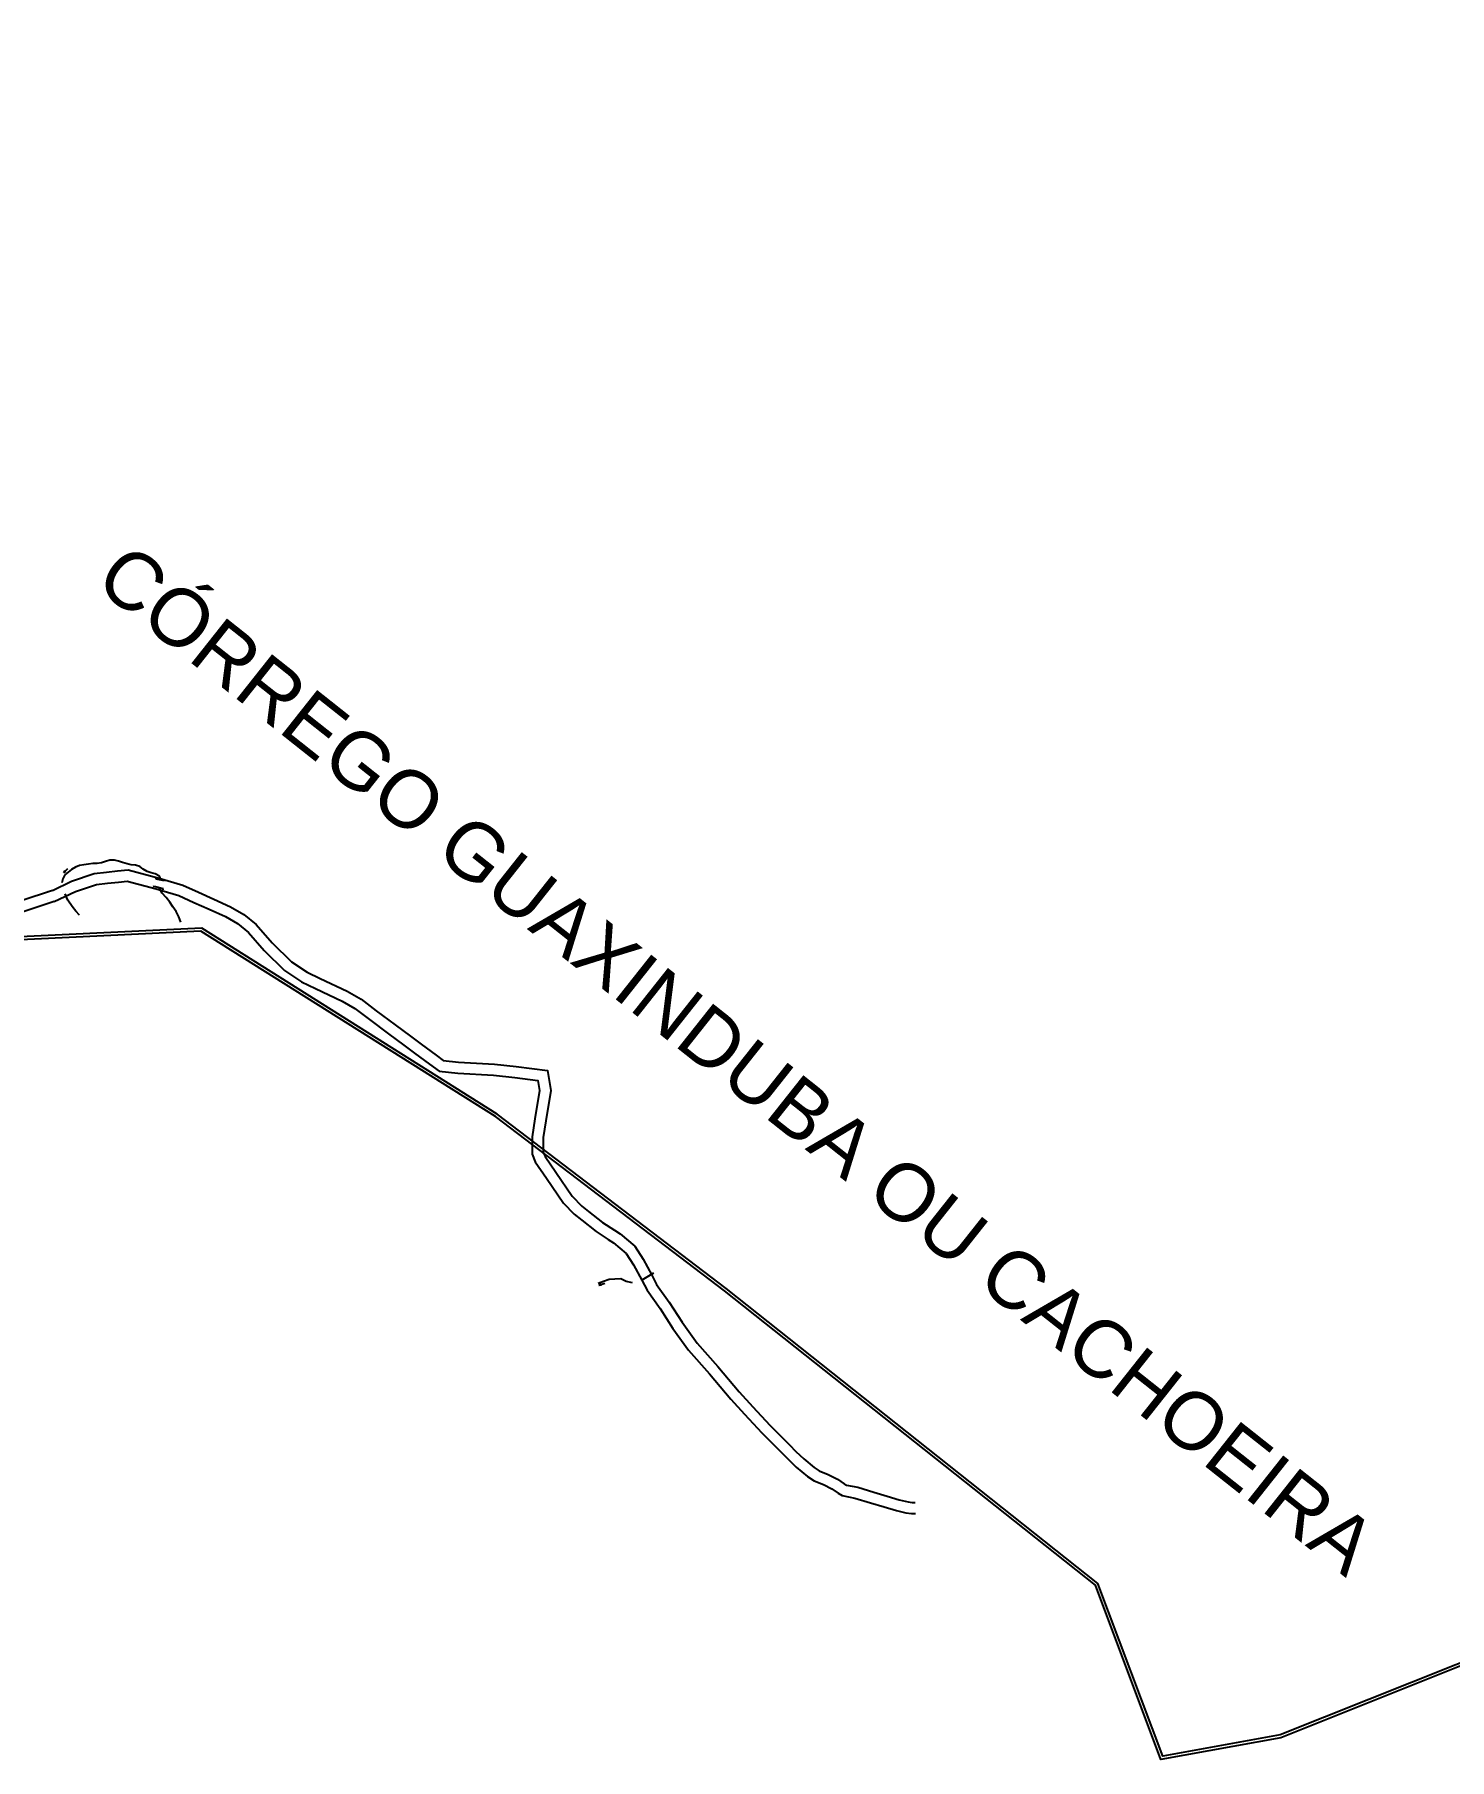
# Model space of a CAD drawing. Header units: millimetres. Extents: x 583 to 26013, y 350 to 21391.
# Drawn here: x 18082 to 19073, y 13616 to 14824 of the extents above; entities that cross this region are included whole.
import ezdxf

# ---------------------------------------------------------------- set-up
doc = ezdxf.new("R2010")
doc.units = ezdxf.units.MM
for name, color, linetype in [('105-QUADRAS_ESTRADAS', 80, 'Continuous'), ('115-PONTES_E_VIADUTO', 210, 'Continuous'), ('145-', 130, 'Continuous'), ('RIOS', 140, 'Continuous')]:
    doc.layers.add(name, color=color, linetype=linetype)
doc.styles.add('EU', font='arial.ttf', dxfattribs={"height": 10})

msp = doc.modelspace()

# ---------------------------------------------------------------- linework, layer by layer
at = {"color": 0, "linetype": 'Continuous'}
for points in [[(18094.56843, 14224.68644), (18107.85847, 14231.17022), (18123.74528, 14236.65284), (18132.39759, 14237.55084), (18140.12414, 14238.35276), (18147.55609, 14239.1241), (18169.3768, 14233.29635), (18185.79894, 14228.43168), (18196.84759, 14223.43836), (18207.54093, 14218.60561), (18219.26811, 14213.30563), (18228.69308, 14207.94686), (18237.27341, 14200.74012), (18248.56637, 14187.97559), (18262.12077, 14174.65566), (18272.98631, 14167.44342), (18282.21146, 14163.00158), (18301.11788, 14154.09801), (18310.74749, 14148.61354), (18321.42064, 14140.47449), (18334.68117, 14130.6102), (18345.40825, 14122.63051), (18352.93595, 14117.03078), (18363.34107, 14109.29059), (18368.3727, 14105.54765), (18379.1083, 14104.46224), (18404.1867, 14102.99391), (18419.5516, 14101.39793), (18441.32604, 14098.50094), (18443.75415, 14084.48858), (18440.27543, 14063.35485), (18438.48396, 14051.51076), (18438.45969, 14041.40793), (18439.68388, 14038.33496), (18447.1579, 14027.41847), (18458.68583, 14010.58086), (18465.38786, 14003.60409), (18470.22826, 13999.80055), (18480.0619, 13992.07336), (18488.28383, 13986.69631), (18492.32426, 13984.05391), (18502.51617, 13975.49606), (18508.40519, 13966.4235), (18514.51889, 13955.23536), (18517.84163, 13948.67383), (18526.76251, 13936.21773), (18535.70711, 13922.14806), (18546.31972, 13907.58522), (18560.81935, 13891.13928), (18575.80012, 13873.47297), (18585.3034, 13862.94327), (18597.19044, 13849.98774), (18610.91696, 13836.29638), (18615.52184, 13831.70329), (18620.93091, 13826.44399), (18628.16543, 13820.30543), (18631.82697, 13818.0443), (18638.15129, 13815.51717), (18644.66104, 13812.11564), (18649.37715, 13809.04507), (18650.82635, 13808.10152), (18658.77207, 13806.48679), (18670.03041, 13803.03432), (18679.42844, 13800.19423), (18687.93174, 13797.83321), (18694.02626, 13796.3415), (18696.86738, 13795.86534), (18698.98364, 13795.94172)], [(18095.83592, 14216.87653), (18110.80291, 14223.93494), (18125.4423, 14228.98708), (18133.2028, 14229.79251), (18140.92935, 14230.59443), (18146.93188, 14231.21742), (18167.2624, 14225.78766), (18183.07241, 14221.10433), (18193.63529, 14216.33054), (18204.32863, 14211.49779), (18215.72674, 14206.34653), (18224.22036, 14201.51729), (18231.81438, 14195.13898), (18242.90498, 14182.60317), (18257.18568, 14168.5695), (18269.1194, 14160.64823), (18278.85789, 14155.95923), (18297.52075, 14147.17036), (18306.43321, 14142.09433), (18316.72786, 14134.24392), (18330.02571, 14124.35188), (18340.75278, 14116.37219), (18348.28049, 14110.77246), (18358.68561, 14103.03226), (18365.44528, 14098.00385), (18378.48776, 14096.68521), (18403.55549, 14095.21751), (18418.63413, 14093.65126), (18434.61869, 14091.52459), (18435.8437, 14084.45521), (18432.57075, 14064.57159), (18430.68537, 14052.10663), (18430.6561, 14039.92049), (18432.75835, 14034.64339), (18440.72183, 14023.01199), (18452.61404, 14005.64232), (18460.1402, 13997.80764), (18465.40896, 13993.6675), (18475.50907, 13985.73091), (18484.01464, 13980.16837), (18487.66524, 13977.78092), (18496.60805, 13970.2719), (18501.70197, 13962.42425), (18507.61551, 13951.60241), (18511.15266, 13944.61749), (18520.29566, 13931.85124), (18529.25754, 13917.75439), (18540.22936, 13902.69862), (18554.9189, 13886.03728), (18569.92899, 13868.3364), (18579.53442, 13857.69352), (18591.55983, 13844.58718), (18605.4086, 13830.77388), (18610.04871, 13826.14566), (18615.68291, 13820.66747), (18623.56706, 13813.97768), (18628.30436, 13811.05223), (18634.88963, 13808.42083), (18640.71794, 13805.37537), (18645.12127, 13802.50844), (18647.81624, 13800.7538), (18656.84745, 13798.91848), (18667.7588, 13795.57242), (18677.25657, 13792.70218), (18685.96067, 13790.28541), (18692.45227, 13788.6965), (18696.35823, 13788.04189), (18699.26497, 13788.1468)]]:
    msp.add_lwpolyline(points, dxfattribs=at)
at = {"layer": '105-QUADRAS_ESTRADAS', "color": 0, "linetype": 'Continuous'}
for p, q in [((18095.83592, 14216.87653), (18050.703, 14202.06302)), ((18094.56843, 14224.68644), (18072.65913, 14217.47082)), ((18091.29231, 14224.79769), (18091.29231, 14224.79769)), ((18091.29231, 14217.42428), (18091.29231, 14217.42428))]:
    msp.add_line(p, q, dxfattribs=at)
at = {"layer": '115-PONTES_E_VIADUTO', "color": 0, "linetype": 'Continuous'}
for p, q in [((18107.91551, 14239.50241), (18105.51551, 14237.60241)), ((18110.71551, 14241.00241), (18107.91551, 14239.50241)), ((18113.61551, 14242.10241), (18110.71551, 14241.00241)), ((18116.61551, 14242.60241), (18113.61551, 14242.10241)), ((18119.81551, 14243.20241), (18116.61551, 14242.60241)), ((18122.81551, 14243.60241), (18119.81551, 14243.20241)), ((18125.91551, 14243.60241), (18122.81551, 14243.60241)), ((18128.81551, 14244.10241), (18125.91551, 14243.60241)), ((18131.81551, 14245.10241), (18128.81551, 14244.10241)), ((18134.81551, 14245.90241), (18131.81551, 14245.10241)), ((18137.91551, 14245.90241), (18134.81551, 14245.90241)), ((18140.91551, 14245.30241), (18137.91551, 14245.90241)), ((18143.71551, 14244.20241), (18140.91551, 14245.30241)), ((18146.91551, 14243.30241), (18143.71551, 14244.20241)), ((18149.81551, 14242.70241), (18146.91551, 14243.30241)), ((18152.81551, 14242.40241), (18149.81551, 14242.70241)), ((18155.81551, 14241.50241), (18152.81551, 14242.40241)), ((18158.21551, 14239.60241), (18155.81551, 14241.50241)), ((18160.81551, 14237.90241), (18158.21551, 14239.60241)), ((18101.91551, 14232.90241), (18101.11551, 14230.00241)), ((18103.31551, 14235.60241), (18101.91551, 14232.90241)), ((18105.51551, 14237.60241), (18103.31551, 14235.60241)), ((18163.71551, 14237.00241), (18160.81551, 14237.90241)), ((18166.61551, 14236.40241), (18163.71551, 14237.00241)), ((18165.71551, 14227.40241), (18165.01551, 14227.20241)), ((18172.01551, 14225.90241), (18165.71551, 14227.40241)), ((18169.61551, 14234.80241), (18166.61551, 14236.40241)), ((18167.11551, 14232.70241), (18166.91551, 14233.50241)), ((18173.01551, 14231.40241), (18167.11551, 14232.70241)), ((18170.71551, 14232.00241), (18169.61551, 14234.80241)), ((18173.61551, 14232.10241), (18173.01551, 14231.40241)), ((18172.11551, 14225.10241), (18172.01551, 14225.90241))]:
    msp.add_line(p, q, dxfattribs=at)
at = {"layer": '145-', "color": 0, "linetype": 'Continuous'}
for p, q in [((18105.11551, 14239.90241), (18102.21551, 14237.00241)), ((18103.21551, 14238.60241), (18102.21551, 14237.00241)), ((18103.71551, 14238.00241), (18103.21551, 14238.60241)), ((18103.71551, 14238.00241), (18102.21551, 14237.00241)), ((18105.31551, 14217.90241), (18103.51551, 14222.40241)), ((18108.41551, 14213.50241), (18105.31551, 14217.90241)), ((18171.41551, 14222.90241), (18169.51551, 14226.40241)), ((18174.11551, 14219.70241), (18171.41551, 14222.90241)), ((18176.71551, 14216.60241), (18174.11551, 14219.70241)), ((18178.91551, 14213.20241), (18176.71551, 14216.60241)), ((18110.91551, 14210.30241), (18108.41551, 14213.50241)), ((18113.51551, 14207.30241), (18110.91551, 14210.30241)), ((18181.31551, 14209.90241), (18178.91551, 14213.20241)), ((18183.01551, 14206.30241), (18181.31551, 14209.90241)), ((18184.51551, 14202.60241), (18183.01551, 14206.30241)), ((18480.61551, 13950.80241), (18476.91551, 13949.20241)), ((18481.51551, 13949.40241), (18477.41551, 13947.80241)), ((18479.11551, 13948.80241), (18477.41551, 13947.80241)), ((18479.31551, 13948.20241), (18479.11551, 13948.80241)), ((18484.61551, 13952.20241), (18480.61551, 13950.80241)), ((18488.71551, 13952.40241), (18484.61551, 13952.20241)), ((18492.91551, 13952.60241), (18488.71551, 13952.40241)), ((18496.51551, 13950.70241), (18492.91551, 13952.60241)), ((18500.91551, 13949.80241), (18496.51551, 13950.70241)), ((18512.21551, 13954.50241), (18507.61551, 13951.60241)), ((18515.61551, 13956.50241), (18512.21551, 13954.50241)), ((18479.31551, 13948.20241), (18477.41551, 13947.80241))]:
    msp.add_line(p, q, dxfattribs=at)
at = {"layer": 'RIOS', "lineweight": 25, "flags": 128}
for points in [[(19108.16394, 13692.12894), (18955.27828, 13631.04416), (18871.2041, 13615.77297), (18825.3729, 13737.96803), (18565.47589, 13944.1674), (18404.95888, 14066.36246), (18198.61067, 14196.20586), (18038.09366, 14188.55752), (17954.01948, 14135.09559), (17762.93396, 14081.63366), (17694.16559, 13990.00649), (17503.08007, 14066.36246), (17564.21709, 14226.74826), (17617.72276, 14455.86717), (17625.35411, 14585.71058), (17434.26859, 14646.82085), (17220.28902, 14822.47784), (17090.34052, 14822.47784)], [(19108.82607, 13694.54722), (18954.72298, 13632.97602), (18872.49013, 13618.03929), (18827.05065, 13739.18992), (18566.70327, 13945.74663), (18406.09944, 14068.00778), (18199.1436, 14198.23353), (18037.46833, 14190.52999), (17953.19583, 14136.94195), (17761.74166, 14083.37688), (17693.4854, 13992.43204), (17505.64999, 14067.48931), (17566.13399, 14226.162), (17619.70927, 14455.579), (17627.44173, 14587.14273), (17435.24202, 14648.60933), (17221.00478, 14824.47784), (17091.06094, 14824.47784)]]:
    msp.add_lwpolyline(points, dxfattribs=at)

# ---------------------------------------------------------------- texts
at = {"layer": 'RIOS', "lineweight": 25, "insert": (18147.49926, 14470.17378), "char_height": 40, "width": 1353.6672028, "attachment_point": 1, "rotation": 321.607868, "style": 'EU'}
msp.add_mtext('CÓRREGO GUAXINDUBA OU CACHOEIRA', dxfattribs=at)

doc.saveas('drawing.dxf')
